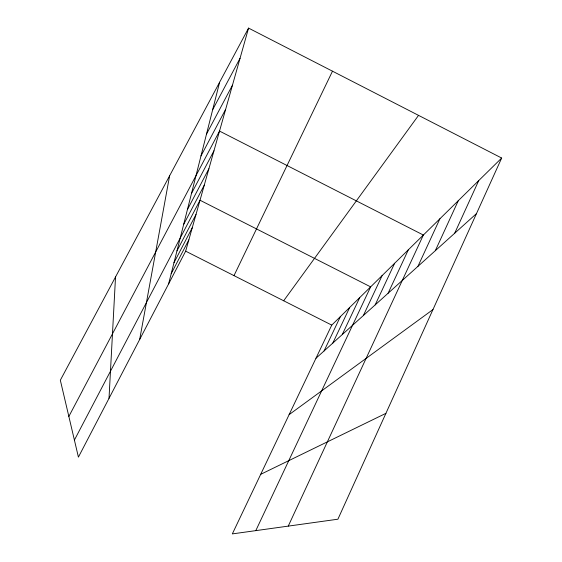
<?xml version="1.0" encoding="UTF-8"?>
<svg xmlns="http://www.w3.org/2000/svg" width="562" height="562" viewBox="0 0 562 562"><rect width="100%" height="100%" fill="white"/><g stroke="black" fill="none" stroke-linecap="round" stroke-linejoin="round"><path stroke-width="0.84" d="M109.014 398.353L115.526 276.968M139.678 339.469L169.619 175.773M168.628 283.866L219.623 82.221M248.559 28.1L60.331 380.221L78.413 457.124L185.657 251.165L248.559 28.1L501.669 158.041L337.91 519.204L232.331 533.9L331.749 325.11L501.669 158.041M454.7 233.216L478.733 180.599M435.311 250.701L458.276 200.711M417.931 266.36L439.92 218.758M288.257 526.116L423.355 235.042L219.517 131.079L68.852 416.456M388.082 293.266L408.335 249.809M375.163 304.906L394.65 263.262M363.361 315.542L382.132 275.57M255.801 530.633L370.639 286.873L200.016 200.234L74.402 440.081M332.816 343.073L349.683 307.477M342.272 334.545L359.736 297.593M324.07 350.955L340.375 316.624M233.996 275.64L332.486 71.191M173.967 262.749L192.274 227.687M171.199 273.708L188.839 239.869M176.967 250.898L195.99 214.515M187.399 209.64L208.895 168.748M183.655 224.449L204.266 185.165M191.502 193.433L213.96 150.792M206.514 134.065L232.457 85.199M200.985 155.92L225.65 109.323M212.689 109.66L240.044 58.293M283.67 300.775L418.542 115.372M315.963 358.261L476.485 213.588M289.121 414.637L432.965 309.564M260.698 474.328L385.904 413.351M185.657 251.165L331.749 325.11"/></g></svg>
